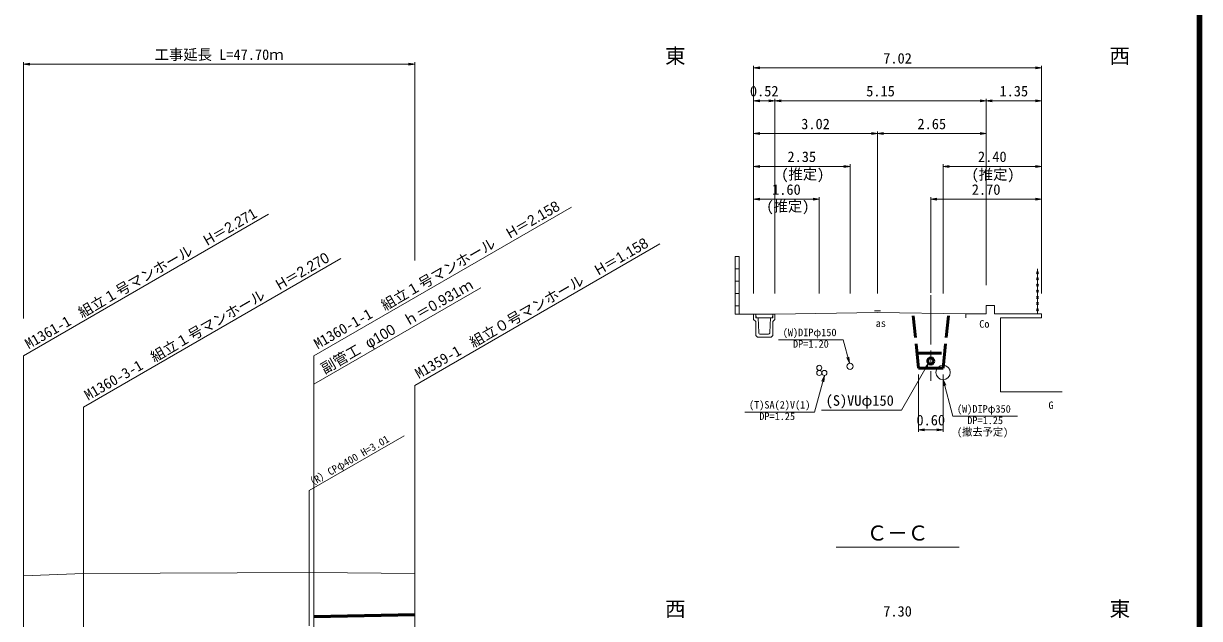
# Model space of a CAD drawing. Units: millimetres on the paper, with parts at other scales. Extents: x 20 to 1662, y 20 to 574.
# Drawn here: x 534.3 to 821, y 236.9 to 382 of the extents above; entities that cross this region are included whole.
import ezdxf
from ezdxf.enums import TextEntityAlignment as Align

# ---------------------------------------------------------------- set-up
doc = ezdxf.new("R2010")
doc.units = ezdxf.units.MM
doc.linetypes.add('CHAIN', pattern=[18.5, 12, -1.5, 3.5, -1.5])
doc.linetypes.add('DASHED', pattern=[7.5, 6, -1.5])
for name, color, linetype, lineweight in [('D-BGD', 8, 'Continuous', 13), ('D-BGD-HTXT', 7, 'Continuous', 13), ('D-BMK', 2, 'CHAIN', 13), ('D-STR', 1, 'Continuous', 50), ('D-STR-DIM', 7, 'Continuous', 13), ('D-STR-HTXT', 7, 'Continuous', 13), ('D-TTL', 2, 'Continuous', 140)]:
    doc.layers.add(name, color=color, linetype=linetype, lineweight=lineweight)
doc.styles.add('ＭＳ ゴシック', font='')
doc.styles.add('ＭＳ Ｐゴシック', font='')
doc.styles.get('ＭＳ ゴシック').set_extended_font_data('MS Gothic')
doc.styles.get('ＭＳ Ｐゴシック').set_extended_font_data('MS PGothic')

# ---------------------------------------------------------------- blocks, each defined once
blk = doc.blocks.new('open_arrow')
at = {"color": 0, "linetype": 'Continuous', "lineweight": -2}
blk.add_lwpolyline([(7.5, 1.25), (0, 0), (7.5, -1.25)], dxfattribs=at)

msp = doc.modelspace()

# ---------------------------------------------------------------- linework, layer by layer
at = {"layer": 'D-BGD'}
for p, q in [((707.791, 311.16), (707.791, 325.16)), ((708.791, 325.16), (707.791, 325.16)), ((708.791, 311.16), (708.791, 325.16)), ((708.791, 322.16), (707.791, 322.16)), ((781.741, 320.962), (781.241, 321.462)), ((781.741, 321.462), (781.241, 320.962)), ((781.491, 311.212), (781.491, 322.212)), ((708.791, 319.16), (707.791, 319.16)), ((781.741, 319.462), (781.241, 319.962)), ((781.741, 319.962), (781.241, 319.462)), ((781.741, 317.962), (781.241, 318.462)), ((781.741, 318.462), (781.241, 317.962)), ((708.791, 316.16), (707.791, 316.16)), ((781.741, 316.462), (781.241, 316.962)), ((781.741, 316.962), (781.241, 316.462)), ((781.741, 314.962), (781.241, 315.462)), ((781.741, 315.462), (781.241, 314.962)), ((708.791, 313.16), (707.791, 313.16)), ((768.991, 311.212), (768.991, 313.212)), ((768.991, 313.212), (770.991, 313.212)), ((770.991, 313.212), (770.991, 311.212)), ((781.741, 313.462), (781.241, 313.962)), ((781.741, 313.962), (781.241, 313.462)), ((708.791, 311.16), (707.791, 311.16)), ((712.291, 311.16), (708.791, 311.16)), ((712.291, 311.16), (712.791, 311.16)), ((712.291, 309.86), (712.291, 311.16)), ((712.291, 309.86), (712.841, 309.31)), ((712.791, 311.16), (712.841, 310.21)), ((712.831, 311.11), (712.881, 311.16)), ((712.881, 310.21), (712.831, 311.11)), ((716.941, 310.21), (712.841, 310.21)), ((712.881, 311.16), (716.901, 311.16)), ((713.523, 306.691), (713.391, 310.21)), ((716.391, 310.21), (716.259, 306.691)), ((716.901, 311.16), (716.951, 311.11)), ((716.951, 311.11), (716.901, 310.21)), ((717.491, 309.86), (716.94, 309.309)), ((716.991, 311.16), (716.941, 310.21)), ((717.491, 311.16), (716.991, 311.16)), ((717.491, 311.16), (742.491, 311.535)), ((717.491, 309.86), (717.491, 311.16)), ((743.241, 311.91), (741.741, 311.91)), ((763.991, 311.212), (742.491, 311.535)), ((763.991, 311.212), (763.991, 310.212)), ((768.991, 311.212), (763.991, 311.212)), ((770.991, 311.212), (782.491, 311.212)), ((782.491, 310.212), (772.491, 310.212)), ((772.491, 310.212), (772.491, 292.212)), ((781.741, 311.962), (781.241, 312.462)), ((781.741, 312.462), (781.241, 311.962)), ((782.491, 311.212), (782.491, 310.212)), ((712.841, 309.31), (712.841, 305.91)), ((716.94, 309.309), (716.94, 305.909)), ((712.841, 305.91), (713.241, 305.51)), ((713.241, 305.51), (716.541, 305.51)), ((714.023, 306.21), (715.76, 306.21)), ((716.541, 305.51), (716.94, 305.909)), ((772.491, 292.212), (787.491, 292.212)), ((548.872, 247.9), (534.272, 247.3)), ((534.272, 143), (534.272, 247.3)), ((605.072, 248.1), (548.872, 247.9)), ((548.872, 143), (548.872, 247.9)), ((629.672, 247.9), (605.072, 248.1)), ((605.072, 143), (605.072, 248.1)), ((629.672, 143), (629.672, 247.9))]:
    msp.add_line(p, q, dxfattribs=at)
for centre, radius in [((728.291, 298.035), 0.625), ((735.791, 298.41), 0.75), ((758.491, 296.91), 1.75), ((728.291, 296.785), 0.625), ((729.541, 296.785), 0.625)]:
    msp.add_circle(centre, radius, dxfattribs=at)
for centre, start, end in [((714.023, 306.71), 181.90999, 270), ((715.76, 306.71), 270, 358.09)]:
    msp.add_arc(centre, 0.5, start, end, dxfattribs=at)
at = {"layer": 'D-BGD-HTXT'}
for p, q in [((734.139, 304.905), (718.389, 304.905)), ((735.68, 299.152), (734.139, 304.905)), ((729.551, 296.16), (727.166, 287.26)), ((758.491, 295.16), (760.876, 286.26)), ((727.166, 287.26), (710.166, 287.26)), ((760.876, 286.26), (776.626, 286.26)), ((603.912, 268.096), (627.078, 281.471)), ((603.912, 235.1), (603.912, 268.096)), ((732.391, 254.32), (762.391, 254.32))]:
    msp.add_line(p, q, dxfattribs=at)
at = {"layer": 'D-BGD-HTXT', "lineweight": 18}
for p, q in [((735.68, 299.152), (735.654, 299.248)), ((729.551, 296.16), (729.525, 296.063)), ((758.491, 295.16), (758.517, 295.063))]:
    msp.add_line(p, q, dxfattribs=at)
at = {"layer": 'D-BMK'}
msp.add_line((755.491, 315.74), (755.491, 294.828), dxfattribs=at)
at = {"layer": 'D-STR', "linetype": 'DASHED'}
for p, q in [((752.491, 297.94), (751.211, 310.74)), ((758.491, 297.94), (759.771, 310.74)), ((752.126, 301.59), (758.856, 301.59)), ((752.491, 297.94), (758.491, 297.94))]:
    msp.add_line(p, q, dxfattribs=at)
at = {"layer": 'D-STR'}
for p, q in [((629.672, 237.9), (605.072, 237.41)), ((629.672, 237.82), (605.072, 237.33))]:
    msp.add_line(p, q, dxfattribs=at)
msp.add_circle((755.491, 299.69), 0.75, dxfattribs=at)
at = {"layer": 'D-STR-DIM'}
for p, q in [((534.272, 310.041), (534.272, 372.566)), ((534.272, 372.066), (629.672, 372.066)), ((534.272, 372.066), (534.372, 372.066)), ((629.672, 372.066), (629.572, 372.066)), ((629.672, 324.244), (629.672, 372.566)), ((712.291, 316.16), (712.291, 371.66)), ((712.291, 371.16), (782.491, 371.16)), ((712.291, 371.16), (712.391, 371.16)), ((782.491, 371.16), (782.391, 371.16)), ((782.491, 316.16), (782.491, 371.66)), ((712.291, 316.16), (712.291, 363.66)), ((712.291, 363.16), (717.491, 363.16)), ((712.291, 363.16), (712.391, 363.16)), ((717.491, 363.16), (717.391, 363.16)), ((717.491, 316.16), (717.491, 363.66)), ((717.491, 316.16), (717.491, 363.66)), ((717.491, 363.16), (768.991, 363.16)), ((717.491, 363.16), (717.591, 363.16)), ((768.991, 363.16), (768.891, 363.16)), ((768.991, 318.16), (768.991, 363.66)), ((768.991, 318.16), (768.991, 363.66)), ((768.991, 363.16), (782.491, 363.16)), ((768.991, 363.16), (769.091, 363.16)), ((782.491, 363.16), (782.391, 363.16)), ((782.491, 316.16), (782.491, 363.66)), ((712.291, 316.16), (712.291, 355.66)), ((742.491, 316.16), (742.491, 355.66)), ((742.491, 316.16), (742.491, 355.66)), ((768.991, 318.16), (768.991, 355.66)), ((712.291, 355.16), (742.491, 355.16)), ((712.291, 355.16), (712.391, 355.16)), ((742.491, 355.16), (742.391, 355.16)), ((742.491, 355.16), (768.991, 355.16)), ((742.491, 355.16), (742.591, 355.16)), ((768.991, 355.16), (768.891, 355.16)), ((712.291, 316.16), (712.291, 347.66)), ((712.291, 347.16), (735.791, 347.16)), ((712.291, 347.16), (712.391, 347.16)), ((735.791, 347.16), (735.691, 347.16)), ((735.791, 316.16), (735.791, 347.66)), ((758.491, 316.16), (758.491, 347.66)), ((758.491, 347.16), (782.491, 347.16)), ((758.491, 347.16), (758.591, 347.16)), ((782.491, 347.16), (782.391, 347.16)), ((782.491, 316.16), (782.491, 347.66)), ((712.291, 316.16), (712.291, 339.66)), ((712.291, 339.16), (728.291, 339.16)), ((712.291, 339.16), (712.391, 339.16)), ((728.291, 339.16), (728.191, 339.16)), ((728.291, 316.16), (728.291, 339.66)), ((755.491, 316.34), (755.491, 339.66)), ((755.491, 339.16), (782.491, 339.16)), ((755.491, 339.16), (755.591, 339.16)), ((782.491, 339.16), (782.391, 339.16)), ((782.491, 316.212), (782.491, 339.66)), ((752.491, 296.44), (752.491, 282.44)), ((758.491, 296.44), (758.491, 282.44)), ((752.491, 282.94), (758.491, 282.94)), ((752.491, 282.94), (752.591, 282.94)), ((758.491, 282.94), (758.391, 282.94))]:
    msp.add_line(p, q, dxfattribs=at)
at = {"layer": 'D-STR-HTXT'}
for p, q in [((534.272, 301), (594.028, 335.5)), ((605.072, 301), (667.859, 337.25)), ((629.672, 293.755), (689.428, 328.255)), ((548.872, 288.437), (611.659, 324.687)), ((605.072, 294.072), (645.781, 317.575)), ((534.272, 247.3), (534.272, 301)), ((605.072, 248.1), (605.072, 301)), ((754.962, 299.159), (748.355, 287.717)), ((629.672, 247.9), (629.672, 293.755)), ((548.872, 247.9), (548.872, 288.437)), ((748.355, 287.717), (728.855, 287.717))]:
    msp.add_line(p, q, dxfattribs=at)
at = {"layer": 'D-STR-HTXT', "lineweight": 18}
msp.add_line((754.962, 299.159), (754.912, 299.072), dxfattribs=at)
at = {"layer": 'D-TTL'}
for p, q in [((821, 20), (821, 574)), ((821, 574), (821, 20))]:
    msp.add_line(p, q, dxfattribs=at)

# ---------------------------------------------------------------- block references
at = {"layer": 'D-BGD-HTXT', "lineweight": 18, "xscale": 0.2, "yscale": 0.2}
for p, rotation in [((735.68, 299.152), 105), ((729.551, 296.16), 255), ((758.491, 295.16), 285)]:
    msp.add_blockref('open_arrow', p, dxfattribs=dict(at, rotation=rotation))
at = {"layer": 'D-STR-DIM', "xscale": 0.2, "yscale": 0.2}
for p in [(534.272, 372.066), (712.291, 371.16), (712.291, 363.16), (717.491, 363.16), (768.991, 363.16), (712.291, 355.16), (742.491, 355.16), (712.291, 347.16), (758.491, 347.16), (712.291, 339.16), (755.491, 339.16), (752.491, 282.94)]:
    msp.add_blockref('open_arrow', p, dxfattribs=at)
at = {"layer": 'D-STR-DIM', "xscale": 0.2, "yscale": 0.2, "rotation": 180}
for p in [(629.672, 372.066), (782.491, 371.16), (717.491, 363.16), (768.991, 363.16), (782.491, 363.16), (742.491, 355.16), (768.991, 355.16), (735.791, 347.16), (782.491, 347.16), (728.291, 339.16), (782.491, 339.16), (758.491, 282.94)]:
    msp.add_blockref('open_arrow', p, dxfattribs=at)
at = {"layer": 'D-STR-HTXT', "lineweight": 18, "xscale": 0.2, "yscale": 0.2, "rotation": 240}
msp.add_blockref('open_arrow', (754.962, 299.159), dxfattribs=at)

# ---------------------------------------------------------------- texts
at = {"layer": 'D-BGD', "style": 'ＭＳ ゴシック'}
for s, p in [('Co', (767.299, 307.273)), ('as', (742.053, 307.44)), ('G', (784.174, 287.452))]:
    msp.add_text(s, height=1.833, dxfattribs=at).set_placement(p, align=Align.BOTTOM_LEFT)
at = {"layer": 'D-BGD-HTXT', "style": 'ＭＳ ゴシック'}
for s, height, p in [('東', 3.666, (690.703, 371.16)), ('西', 3.666, (799.079, 371.16)), ('(W)DIPφ150', 1.833, (719.389, 305.205)), ('\u3000DP=1.20', 1.833, (719.389, 302.405)), ('(T)SA(2)V(1)', 1.833, (711.166, 287.56)), ('\u3000DP=1.25', 1.833, (711.166, 284.76)), ('(W)DIPφ350', 1.833, (761.876, 286.56)), ('\u3000DP=1.25', 1.833, (761.876, 283.76)), ('(撤去予定)', 1.833, (761.876, 280.96)), ('Ｃ－Ｃ', 3.666, (739.891, 254.82)), ('西', 3.666, (690.703, 236.32)), ('東', 3.666, (799.079, 236.32))]:
    msp.add_text(s, height=height, dxfattribs=at).set_placement(p, align=Align.BOTTOM_LEFT)
msp.add_text('（R）CPφ400 H=3.01', height=1.833, rotation=30, dxfattribs=at).set_placement((603.912, 268.096), align=Align.BOTTOM_LEFT)
at = {"layer": 'D-STR-DIM', "style": 'ＭＳ ゴシック'}
for s, p in [('工事延長 L=47.70ｍ', (566.222, 372.366)), ('7.02', (743.891, 371.46)), ('0.52', (711.391, 363.46)), ('5.15', (739.741, 363.46)), ('1.35', (772.241, 363.46)), ('3.02', (723.891, 355.46)), ('2.65', (752.241, 355.46)), ('2.35', (720.541, 347.46)), ('2.40', (766.991, 347.46)), ('(推定)', (719.029, 343.205)), ('(推定)', (765.426, 343.165)), ('1.60', (716.791, 339.46)), ('2.70', (765.491, 339.46)), ('(推定)', (715.401, 335.388)), ('0.60', (751.991, 283.24)), ('7.30', (743.891, 236.62))]:
    msp.add_text(s, height=2.566, dxfattribs=at).set_placement(p, align=Align.BOTTOM_LEFT)
at = {"layer": 'D-STR-HTXT'}
for s, style, p in [(' H＝2.158', 'ＭＳ Ｐゴシック', (652.487, 328.375)), (' H＝2.271', 'ＭＳ Ｐゴシック', (578.656, 326.625)), (' 組立１号マンホール', 'ＭＳ Ｐゴシック', (548.128, 309)), (' 組立１号マンホール', 'ＭＳ Ｐゴシック', (621.96, 310.75)), (' H＝1.158', 'ＭＳ Ｐゴシック', (674.056, 319.38)), (' H＝2.270', 'ＭＳ Ｐゴシック', (596.287, 315.812)), ('ｈ＝0.931ｍ', 'ＭＳ Ｐゴシック', (628.207, 307.429)), (' 組立０号マンホール', 'ＭＳ Ｐゴシック', (643.528, 301.755)), (' 組立１号マンホール', 'ＭＳ Ｐゴシック', (565.76, 298.187)), (' M1361-1', 'ＭＳ ゴシック', (534.434, 301.002)), (' M1360-1-1', 'ＭＳ ゴシック', (604.89, 301.002)), ('φ100', 'ＭＳ Ｐゴシック', (618.897, 302.054)), ('副管工', 'ＭＳ Ｐゴシック', (608.072, 295.804)), (' M1359-1', 'ＭＳ ゴシック', (629.549, 293.761)), (' M1360-3-1', 'ＭＳ ゴシック', (548.917, 288.477))]:
    msp.add_text(s, height=2.566, rotation=30, dxfattribs=dict(at, style=style)).set_placement(p, align=Align.BOTTOM_LEFT)
at = {"layer": 'D-STR-HTXT', "style": 'ＭＳ ゴシック'}
msp.add_text('(S)VUφ150', height=2.566, dxfattribs=at).set_placement((729.855, 288.017), align=Align.BOTTOM_LEFT)

doc.saveas('drawing.dxf')
